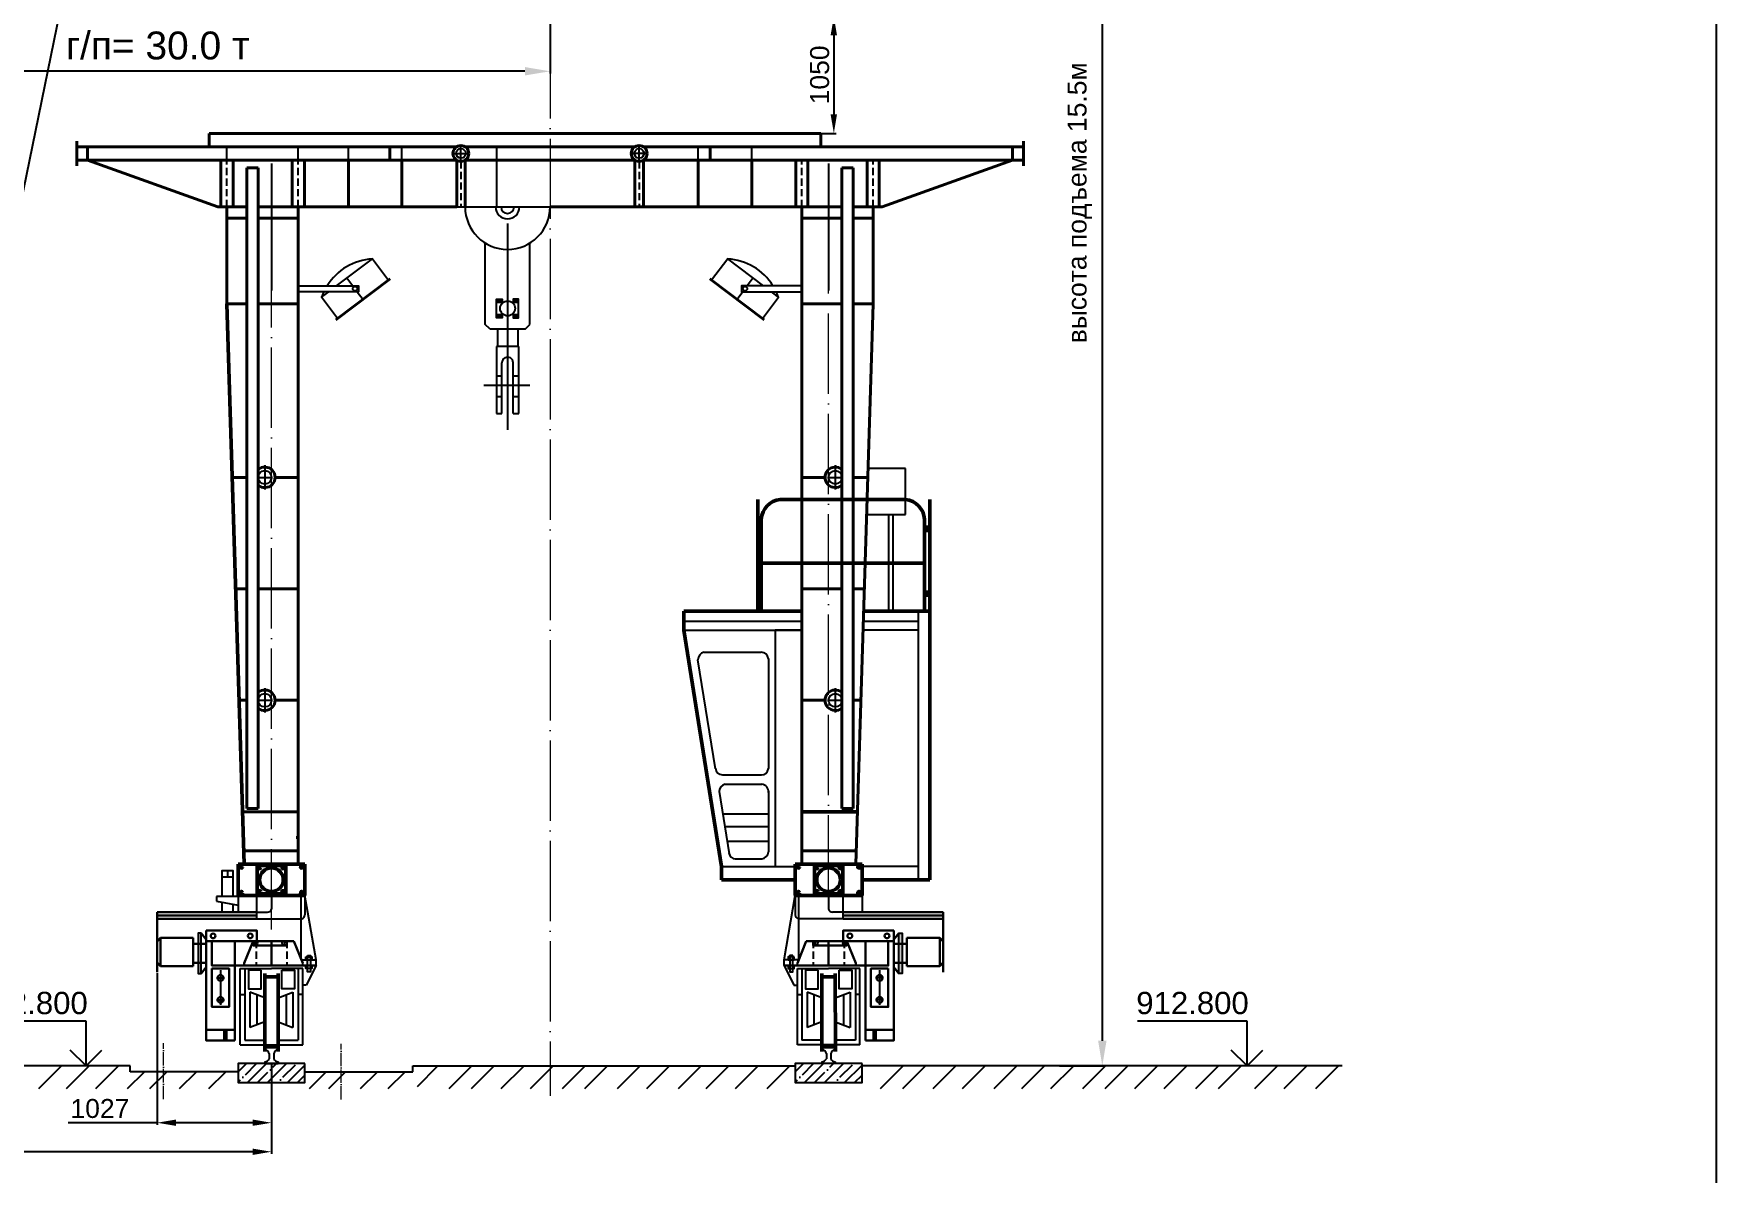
# Model space of a CAD drawing. Header units: millimetres. Extents: x 155577 to 993706, y -295114 to -113927.
# Drawn here: x 798394 to 813496, y -274085 to -263860 of the extents above; entities that cross this region are included whole.
import ezdxf

# ---------------------------------------------------------------- set-up
doc = ezdxf.new("R2010")
doc.units = ezdxf.units.MM
doc.linetypes.add('ACAD_ISO04W100', pattern=[30, 24, -3, 0, -3])
doc.linetypes.add('штриховая2', pattern=[9.525, 6.35, -3.175])
doc.layers.add('ось', color=160, linetype='Continuous', lineweight=15)
doc.layers.add('размер', color=84, linetype='Continuous', lineweight=18)
doc.styles.get("Standard").update_dxf_attribs({"font": 'arial.ttf'})
doc.dimstyles.new('ISO-25', dxfattribs={"dimtxt": 170, "dimasz": 170, "dimexe": 20, "dimexo": 10, "dimgap": 40, "dimtad": 1, "dimtxsty": 'Standard', "dimcen": 2.5, "dimadec": 0, "dimazin": 0, "dimtfac": 1, "dimtmove": 0, "dimatfit": 3, "dimfxl": 0, "dimarcsym": 0})

# ---------------------------------------------------------------- blocks, each defined once
blk = doc.blocks.new('*D82')
at = {"layer": 'Defpoints', "color": 0, "transparency": 16777216}
for p in [(795029, -273101), (800529, -273101), (795029, -273891)]:
    blk.add_point(p, dxfattribs=at)
at = {"layer": 'размер', "color": 0, "lineweight": -2, "transparency": 16777216}
for p, q in [((795029, -273111), (795029, -273911)), ((800529, -273111), (800529, -273911)), ((800359, -273891), (795199, -273891))]:
    blk.add_line(p, q, dxfattribs=at)
at = {"layer": 'размер', "color": 0, "transparency": 16777216}
for points in [[(795199, -273863), (795199, -273920), (795029, -273891)], [(800359, -273863), (800359, -273920), (800529, -273891)]]:
    blk.add_solid(points, dxfattribs=at)
at = {"layer": 'размер', "color": 0, "transparency": 16777216, "insert": (797727, -273764), "char_height": 170, "attachment_point": 5}
blk.add_mtext('5500', dxfattribs=at)
blk = doc.blocks.new('*D59')
at = {"layer": 'Defpoints', "color": 0, "transparency": 16777216}
for p in [(799502, -272279), (800529, -273101), (799502, -273631)]:
    blk.add_point(p, dxfattribs=at)
at = {"layer": 'размер', "color": 0, "lineweight": -2, "transparency": 16777216}
for p, q in [((799502, -272289), (799502, -273651)), ((800529, -273111), (800529, -273651)), ((799502, -273631), (798703, -273631)), ((800359, -273631), (799672, -273631))]:
    blk.add_line(p, q, dxfattribs=at)
at = {"layer": 'размер', "color": 0, "transparency": 16777216}
for points in [[(799672, -273602), (799672, -273659), (799502, -273631)], [(800359, -273602), (800359, -273659), (800529, -273631)]]:
    blk.add_solid(points, dxfattribs=at)
at = {"layer": 'размер', "color": 0, "transparency": 16777216, "insert": (798989, -273504), "char_height": 170, "attachment_point": 5}
blk.add_mtext('1027', dxfattribs=at)
blk = doc.blocks.new('стрела ДЭК -50 30 м')
blk.add_line((307292, 19005), (312744, 48506))
blk = doc.blocks.new('*D84')
at = {"layer": 'Defpoints', "color": 0, "transparency": 16777216}
for p in [(804779, -263705), (804419, -264755), (805576, -264755)]:
    blk.add_point(p, dxfattribs=at)
at = {"layer": 'размер', "color": 0, "lineweight": -2, "transparency": 16777216}
for p, q in [((804789, -263705), (805596, -263705)), ((805576, -263875), (805576, -264585)), ((804429, -264755), (805596, -264755))]:
    blk.add_line(p, q, dxfattribs=at)
at = {"layer": 'размер', "color": 0, "transparency": 16777216}
for points in [[(805547, -263875), (805604, -263875), (805576, -263705)], [(805547, -264585), (805604, -264585), (805576, -264755)]]:
    blk.add_solid(points, dxfattribs=at)
at = {"layer": 'размер', "color": 0, "transparency": 16777216, "insert": (805449, -264230), "char_height": 170, "attachment_point": 5, "rotation": 90}
blk.add_mtext('1050', dxfattribs=at)
blk = doc.blocks.new('*D85')
at = {"layer": 'Defpoints', "color": 0, "transparency": 16777216}
for p in [(803029, -263705), (795029, -264198), (795029, -268815)]:
    blk.add_point(p, dxfattribs=at)
at = {"layer": 'размер', "color": 0, "lineweight": -2, "transparency": 16777216}
for p, q in [((803029, -263715), (803029, -264218)), ((795029, -268805), (795029, -264178)), ((802804, -264198), (795254, -264198))]:
    blk.add_line(p, q, dxfattribs=at)
at = {"layer": 'размер', "color": 0, "transparency": 16777216}
for points in [[(795254, -264160), (795254, -264235), (795029, -264198)], [(802804, -264160), (802804, -264235), (803029, -264198)]]:
    blk.add_solid(points, dxfattribs=at)
at = {"layer": 'размер', "color": 0, "transparency": 16777216, "insert": (798844, -263968), "char_height": 170, "attachment_point": 5}
blk.add_mtext('{\\H1.4706x;R=8.0    г/п= 30.0 т}', dxfattribs=at)
blk = doc.blocks.new('A4')
blk.add_line((839385.34, -1948.12), (839385.34, -2235.12))
blk = doc.blocks.new('*D158')
at = {"layer": 'Defpoints', "color": 0, "transparency": 16777216}
for p in [(803029, -257636), (807590, -273121), (807985, -273121)]:
    blk.add_point(p, dxfattribs=at)
at = {"layer": 'размер', "color": 0, "lineweight": -2, "transparency": 16777216}
for p, q in [((803039, -257636), (808005, -257636)), ((807985, -257861), (807985, -272896)), ((807600, -273121), (808005, -273121))]:
    blk.add_line(p, q, dxfattribs=at)
at = {"layer": 'размер', "color": 0, "transparency": 16777216}
for points in [[(807948, -257861), (808023, -257861), (807985, -257636)], [(807948, -272896), (808023, -272896), (807985, -273121)]]:
    blk.add_solid(points, dxfattribs=at)
at = {"layer": 'размер', "color": 0, "transparency": 16777216, "insert": (807783, -265378), "char_height": 170, "attachment_point": 5, "rotation": 90}
blk.add_mtext('высота подъема 15.5м', dxfattribs=at)

msp = doc.modelspace()

# ---------------------------------------------------------------- hatches: boundary and pattern name
for points in [[(802598.512, -266242.998), (802548.261, -266242.998), (802548.261, -266270.288), (802598.512, -266270.288)], [(802598.512, -266381.001), (802548.261, -266381.001), (802548.261, -266408.291), (802598.512, -266408.291)], [(802747.15, -266242.998), (802696.899, -266242.998), (802696.899, -266270.288), (802747.15, -266270.288)], [(802747.15, -266381.001), (802696.899, -266381.001), (802696.899, -266408.291), (802747.15, -266408.291)], [(799869.678, -272292.165), (799899.158, -272292.165), (799899.158, -271929.269), (799869.678, -271929.269)], [(806187.883, -271929.269), (806158.403, -271929.269), (806158.403, -272292.165), (806187.883, -272292.165)]]:
    msp.add_hatch(color=256).paths.add_polyline_path(points)
h = msp.add_hatch()
h.set_pattern_fill('ANSI35', color=256, scale=20, style=0)
h.set_pattern_definition([(45, (535376.66, 2942.89), (-89.80256, 89.80256), []), (45, (535466.46, 2942.89), (-89.80256, 89.80256), [158.75, -31.75, 0, -31.75])])
h.paths.add_polyline_path([(800228.781, -273100.717), (800228.781, -273270.717), (800828.781, -273270.717), (800828.781, -273100.717)])
h = msp.add_hatch()
h.set_pattern_fill('ANSI35', color=256, scale=20, style=0)
h.set_pattern_definition([(45, (540376.66, 2942.89), (-89.80256, 89.80256), []), (45, (540466.46, 2942.89), (-89.80256, 89.80256), [158.75, -31.75, 0, -31.75])])
h.paths.add_polyline_path([(805228.781, -273100.717), (805228.781, -273270.717), (805828.781, -273270.717), (805828.781, -273100.717)])

# ---------------------------------------------------------------- linework, layer by layer
at = {"lineweight": 40}
for p, q in [((798780.781, -264824.717), (798780.781, -265044.717)), ((802190.931, -264874.717), (798780.781, -264874.717)), ((798878.781, -264874.717), (798878.781, -264994.717)), ((799968.781, -264874.717), (799968.781, -264754.717)), ((799968.781, -264754.717), (805459.901, -264754.717)), ((801590.33, -264994.717), (801590.33, -264874.717)), ((803028.781, -264874.717), (802266.63, -264874.717)), ((803028.781, -264874.717), (803790.931, -264874.717)), ((803866.63, -264874.717), (807276.781, -264874.717)), ((804467.231, -264994.717), (804467.231, -264874.717)), ((805459.901, -264874.717), (805459.901, -264754.717)), ((805528.781, -264874.717), (806088.781, -264874.717)), ((807178.781, -264874.717), (807178.781, -264994.717)), ((807276.781, -264824.717), (807276.781, -265044.717)), ((802190.931, -264994.717), (798780.781, -264994.717)), ((800048.781, -265414.717), (798878.781, -264994.717)), ((800073.781, -265414.717), (800073.781, -264994.717)), ((800183.781, -265414.717), (800183.781, -264994.717)), ((800713.781, -265414.717), (800713.781, -264994.717)), ((800823.781, -265414.717), (800823.781, -264994.717)), ((801218.913, -264994.717), (801218.913, -265414.717)), ((801700.095, -264994.717), (801700.095, -265414.717)), ((802190.931, -264994.717), (802190.931, -265414.717)), ((803028.781, -264994.717), (802266.63, -264994.717)), ((802266.63, -264994.717), (802266.63, -265414.717)), ((803028.781, -264994.717), (803790.931, -264994.717)), ((803028.781, -264994.717), (803790.931, -264994.717)), ((803790.931, -264994.717), (803790.931, -265414.717)), ((803866.63, -264994.717), (807276.781, -264994.717)), ((803866.63, -264994.717), (803866.63, -265414.717)), ((804357.466, -264994.717), (804357.466, -265414.717)), ((804838.648, -264994.717), (804838.648, -265414.717)), ((805233.781, -265414.717), (805233.781, -264994.717)), ((805343.781, -265414.717), (805343.781, -264994.717)), ((805873.781, -265414.717), (805873.781, -264994.717)), ((805983.781, -265414.717), (805983.781, -264994.717)), ((806008.781, -265414.717), (807178.781, -264994.717)), ((800408.781, -265064.555), (800308.781, -265064.555)), ((800308.781, -265064.555), (800308.781, -270810.803)), ((800408.781, -270810.803), (800408.781, -265064.555)), ((805648.781, -270810.803), (805648.781, -265064.555)), ((805648.781, -265064.555), (805748.781, -265064.555)), ((805748.781, -265064.555), (805748.781, -270810.803)), ((800048.781, -265414.717), (800308.781, -265414.717)), ((800128.781, -266284.717), (800128.781, -265414.717)), ((800408.781, -265414.717), (802190.931, -265414.717)), ((800768.781, -271310.717), (800768.781, -265414.717)), ((805648.781, -265414.717), (803028.781, -265414.717)), ((805288.781, -271310.717), (805288.781, -265414.717)), ((806008.781, -265414.717), (805748.781, -265414.717)), ((805928.781, -266284.717), (805928.781, -265414.717)), ((800128.781, -265514.717), (800308.781, -265514.717)), ((800408.781, -265514.717), (800768.781, -265514.717)), ((805648.781, -265514.717), (805288.781, -265514.717)), ((805928.781, -265514.717), (805748.781, -265514.717)), ((801593.764, -266060.855), (801107.099, -266426.846)), ((804463.797, -266060.855), (804950.462, -266426.846)), ((800308.781, -266284.717), (800128.781, -266284.717)), ((800768.781, -266284.717), (800408.781, -266284.717)), ((805288.781, -266284.717), (805648.781, -266284.717)), ((805748.781, -266284.717), (805928.781, -266284.717)), ((805928.781, -266284.717), (805773.417, -271310.717)), ((800176.88, -267840.717), (800308.781, -267840.717)), ((800560.975, -267840.717), (800768.781, -267840.717)), ((805496.586, -267840.717), (805288.781, -267840.717)), ((805880.682, -267840.717), (805748.781, -267840.717)), ((800207.791, -268840.717), (800308.781, -268840.717)), ((800207.791, -268840.717), (800308.781, -268840.717)), ((800408.781, -268840.717), (800768.781, -268840.717)), ((800408.781, -268840.717), (800768.781, -268840.717)), ((805648.781, -268840.717), (805288.781, -268840.717)), ((805648.781, -268840.717), (805288.781, -268840.717)), ((805849.77, -268840.717), (805748.781, -268840.717)), ((805849.77, -268840.717), (805748.781, -268840.717)), ((800238.703, -269840.717), (800308.781, -269840.717)), ((800238.703, -269840.717), (800308.781, -269840.717)), ((800560.975, -269840.717), (800768.781, -269840.717)), ((800560.975, -269840.717), (800768.781, -269840.717)), ((805496.586, -269840.717), (805288.781, -269840.717)), ((805496.586, -269840.717), (805288.781, -269840.717)), ((805818.858, -269840.717), (805748.781, -269840.717)), ((805818.858, -269840.717), (805748.781, -269840.717)), ((800269.615, -270840.717), (800768.781, -270840.717)), ((800308.781, -270810.803), (800408.781, -270810.803)), ((805748.781, -270810.803), (805648.781, -270810.803)), ((800286.805, -270940.717), (800272.706, -270940.717)), ((800768.781, -271070.717), (800751.591, -271070.717)), ((800768.781, -271190.717), (800280.434, -271190.717)), ((800768.781, -271190.717), (800280.434, -271190.717)), ((805777.127, -271190.717), (805288.781, -271190.717))]:
    msp.add_line(p, q, dxfattribs=at)
for p, q in [((800128.781, -264994.717), (800128.781, -264874.717)), ((800768.781, -264994.717), (800768.781, -264874.717)), ((801218.913, -264994.717), (801218.913, -264874.717)), ((801700.095, -264994.717), (801700.095, -264874.717)), ((802228.781, -264994.717), (802228.781, -264863.777)), ((802548.783, -264874.717), (802548.783, -265414.717)), ((803828.781, -264994.717), (803828.781, -264858.537)), ((804357.466, -264994.717), (804357.466, -264874.717)), ((804838.648, -264994.717), (804838.648, -264874.717)), ((802153.84, -264934.717), (802303.721, -264934.717)), ((803028.781, -264994.717), (802266.63, -264994.717)), ((803903.721, -264934.717), (803753.84, -264934.717)), ((800068.781, -265414.717), (800188.781, -265414.717)), ((802190.931, -265414.717), (803028.781, -265414.717)), ((802266.63, -265414.717), (802266.63, -265414.717)), ((803866.63, -265414.717), (803028.781, -265414.717)), ((803790.931, -265414.717), (803790.931, -265414.717)), ((805988.781, -265414.717), (805868.781, -265414.717)), ((802647.705, -265564.717), (802647.705, -267415.133)), ((802447.705, -266469.315), (802447.705, -265739.091)), ((802847.705, -266469.315), (802847.705, -265739.091)), ((801206.292, -266052.185), (801258.575, -266121.707)), ((804851.269, -266052.185), (804798.986, -266121.707)), ((801299.043, -266175.517), (801350.432, -266243.85)), ((804758.519, -266175.517), (804707.13, -266243.85)), ((802548.261, -266270.288), (802598.512, -266270.288)), ((802548.261, -266381.001), (802598.512, -266381.001)), ((802696.899, -266270.288), (802747.15, -266270.288)), ((802696.899, -266381.001), (802747.15, -266381.001)), ((802487.705, -266509.315), (802447.705, -266469.315)), ((802487.705, -266509.315), (802807.705, -266509.315)), ((802556.605, -266509.315), (802556.605, -266666.56)), ((802556.605, -266509.315), (802738.806, -266509.315)), ((802556.605, -266509.315), (802738.806, -266509.315)), ((802738.806, -266509.315), (802738.806, -266666.56)), ((802807.705, -266509.315), (802847.705, -266469.315)), ((802747.705, -266666.56), (802547.705, -266666.56)), ((802547.705, -266666.56), (802547.705, -267266.56)), ((802747.705, -267266.56), (802747.705, -266666.56)), ((802597.705, -267266.56), (802597.705, -266812.952)), ((802697.705, -267266.56), (802697.705, -266812.952)), ((802547.705, -266930.117), (802597.705, -266930.117)), ((802547.705, -266930.117), (802597.705, -266930.117)), ((802697.705, -266930.117), (802747.705, -266930.117)), ((802433.633, -267014.717), (802832.153, -267014.717)), ((802448.446, -267014.717), (802846.965, -267014.717)), ((802547.705, -267114.193), (802597.705, -267114.193)), ((802547.705, -267114.193), (802597.705, -267114.193)), ((802697.705, -267114.193), (802747.705, -267114.193)), ((802547.705, -267266.56), (802597.705, -267266.56)), ((802547.705, -267266.56), (802597.705, -267266.56)), ((802697.705, -267266.56), (802747.705, -267266.56)), ((800468.806, -267732.009), (800468.806, -267949.425)), ((800468.806, -267732.009), (800468.806, -267949.425)), ((805588.806, -267732.009), (805588.806, -267949.425)), ((805588.806, -267732.009), (805588.806, -267949.425)), ((800399.052, -267840.717), (800538.56, -267840.717)), ((805519.052, -267840.717), (805658.56, -267840.717)), ((806219.686, -267760.717), (805883.155, -267760.717)), ((806219.686, -268174.589), (806219.686, -267760.717)), ((805870.361, -268174.589), (806219.686, -268174.589)), ((806066.74, -268174.589), (806066.74, -269040.717)), ((806106.658, -268174.589), (806106.658, -269040.717)), ((806335.646, -271450.717), (806335.646, -269040.717)), ((804228.781, -269130.717), (805288.781, -269130.717)), ((804228.781, -269210.717), (805288.781, -269210.717)), ((805288.781, -269210.717), (805048.781, -269210.717)), ((805048.781, -269210.717), (805048.781, -271330.717)), ((806335.646, -269210.717), (805833.696, -269210.717)), ((805836.169, -269130.717), (806335.646, -269130.717)), ((804411.724, -269409.781), (804924.699, -269409.781)), ((804513.416, -270456.675), (804356.216, -269476.484)), ((804988.249, -269467.855), (804988.249, -270452.638)), ((800399.027, -269840.717), (800538.535, -269840.717)), ((800468.781, -269732.009), (800468.781, -269949.425)), ((805519.027, -269840.717), (805658.535, -269840.717)), ((805588.781, -269732.009), (805588.781, -269949.425)), ((804512.316, -270449.816), (804513.416, -270456.675)), ((804575.866, -270510.717), (804925.58, -270510.717)), ((804601.638, -270593.954), (804928.51, -270593.954)), ((804546.13, -270660.657), (804635.414, -271217.366)), ((804988.249, -270656.017), (804988.249, -271200.735)), ((804578.046, -270859.661), (804988.249, -270859.661)), ((804596.453, -270974.436), (804988.249, -270974.436)), ((804617.387, -271104.964), (804988.249, -271104.964)), ((800135.438, -271367.207), (800135.438, -271424)), ((804568.781, -271330.717), (805228.781, -271330.717)), ((804689.672, -271262.799), (804928.51, -271262.799)), ((806335.646, -271330.717), (805828.781, -271330.717)), ((800087.664, -271424), (800183.211, -271424)), ((800228.781, -271600.717), (800035.801, -271600.717)), ((800035.801, -271600.717), (800035.801, -271643.945)), ((800035.801, -271643.945), (800228.781, -271680.355)), ((800228.781, -271590.717), (800228.781, -271740.717)), ((800396.831, -271800.717), (800396.831, -271590.717)), ((800528.781, -271590.717), (800528.781, -271716.044)), ((800796.781, -272170.717), (800796.781, -271590.717)), ((800928.781, -272170.717), (800828.781, -271590.717)), ((800828.781, -271590.717), (800828.781, -271765.451)), ((805128.781, -272170.717), (805228.781, -271590.717)), ((805228.781, -271590.717), (805228.781, -271765.451)), ((805260.781, -272170.717), (805260.781, -271590.717)), ((805528.781, -271590.717), (805528.781, -271716.044)), ((805660.73, -271800.717), (805660.73, -271590.717)), ((805828.781, -271590.717), (805828.781, -271740.717)), ((800396.831, -271740.717), (800493.747, -271740.717)), ((800396.831, -271800.717), (800800.917, -271800.717)), ((805660.73, -271800.717), (805256.645, -271800.717)), ((805660.73, -271740.717), (805563.814, -271740.717)), ((800071.234, -272262.72), (800071.234, -272572.604)), ((800248.781, -272220.717), (800528.781, -272220.717)), ((800248.781, -272930.717), (800248.781, -272247.795)), ((800248.781, -272247.795), (800528.781, -272247.795)), ((800288.781, -272247.795), (800288.781, -272890.717)), ((800808.781, -272247.795), (800528.781, -272247.795)), ((800768.781, -272247.795), (800768.781, -272890.717)), ((800796.781, -272170.717), (800928.781, -272170.717)), ((800808.781, -272220.717), (800808.781, -272200.717)), ((800808.781, -272220.717), (800808.781, -272200.717)), ((800808.781, -272930.717), (800808.781, -272247.795)), ((800928.781, -272220.717), (800841.416, -272397.795)), ((800928.781, -272220.717), (800928.781, -272170.717)), ((805260.781, -272170.717), (805128.781, -272170.717)), ((805128.781, -272220.717), (805128.781, -272170.717)), ((805128.781, -272220.717), (805216.145, -272397.795)), ((805248.781, -272220.717), (805248.781, -272200.717)), ((805248.781, -272220.717), (805248.781, -272200.717)), ((805248.781, -272930.717), (805248.781, -272247.795)), ((805248.781, -272247.795), (805528.781, -272247.795)), ((805288.781, -272247.795), (805288.781, -272890.717)), ((805808.781, -272220.717), (805528.781, -272220.717)), ((805808.781, -272247.795), (805528.781, -272247.795)), ((805768.781, -272247.795), (805768.781, -272890.717)), ((805808.781, -272930.717), (805808.781, -272247.795)), ((805986.327, -272262.72), (805986.327, -272572.604)), ((800034.682, -272331.684), (800107.44, -272331.684)), ((800468.781, -272320.717), (800468.781, -272950.717)), ((800841.416, -272397.795), (800808.781, -272397.795)), ((805216.145, -272397.795), (805248.781, -272397.795)), ((805588.781, -272320.717), (805588.781, -272950.717)), ((806022.88, -272331.684), (805950.122, -272331.684)), ((800034.682, -272528.686), (800107.44, -272528.686)), ((800248.781, -272480.794), (800288.781, -272480.794)), ((800468.781, -272510.642), (800335.701, -272459.098)), ((800335.701, -272459.098), (800335.701, -272777.191)), ((800396.294, -272482.567), (800396.294, -272753.723)), ((800588.781, -272510.642), (800721.86, -272459.098)), ((800588.781, -272510.642), (800588.781, -272725.647)), ((800661.267, -272482.567), (800661.267, -272753.723)), ((800721.86, -272459.098), (800721.86, -272777.191)), ((800808.781, -272480.794), (800768.781, -272480.794)), ((805248.781, -272480.794), (805288.781, -272480.794)), ((805468.781, -272510.642), (805335.701, -272459.098)), ((805335.701, -272459.098), (805335.701, -272777.191)), ((805396.294, -272482.567), (805396.294, -272753.723)), ((805468.781, -272510.642), (805468.781, -272725.647)), ((805588.781, -272510.642), (805721.86, -272459.098)), ((805661.267, -272482.567), (805661.267, -272753.723)), ((805721.86, -272459.098), (805721.86, -272777.191)), ((805808.781, -272480.794), (805768.781, -272480.794)), ((806022.88, -272528.686), (805950.122, -272528.686)), ((798864.435, -272720.717), (797881.658, -272720.717)), ((798864.435, -273120.717), (798864.435, -272720.717)), ((800468.781, -272725.647), (800335.701, -272777.191)), ((800588.781, -272725.647), (800721.86, -272777.191)), ((805468.781, -272725.647), (805335.701, -272777.191)), ((805588.781, -272725.647), (805721.86, -272777.191)), ((809283.925, -272720.717), (808301.149, -272720.717)), ((809283.925, -273120.717), (809283.925, -272720.717)), ((798864.435, -273120.717), (798723.013, -272979.296)), ((798864.435, -273120.717), (799005.856, -272979.296)), ((800248.781, -272930.717), (800808.781, -272930.717)), ((800288.781, -272890.717), (800468.781, -272890.717)), ((800468.781, -272950.717), (800468.781, -272973.111)), ((800508.781, -273010.767), (800508.781, -273056.578)), ((800548.781, -273010.767), (800548.781, -273056.578)), ((800588.781, -272890.717), (800768.781, -272890.717)), ((800588.781, -272950.717), (800588.781, -272973.111)), ((805808.781, -272930.717), (805248.781, -272930.717)), ((805468.781, -272890.717), (805288.781, -272890.717)), ((805468.781, -272950.717), (805468.781, -272973.111)), ((805508.781, -273010.767), (805508.781, -273056.578)), ((805548.781, -273010.767), (805548.781, -273056.578)), ((805768.781, -272890.717), (805588.781, -272890.717)), ((805588.781, -272950.717), (805588.781, -272973.111)), ((809283.925, -273120.717), (809142.504, -272979.296)), ((809283.925, -273120.717), (809425.347, -272979.296)), ((799259.781, -273120.717), (785892.707, -273120.717)), ((798441.231, -273324.364), (798644.878, -273120.717)), ((798441.231, -273324.364), (798644.878, -273120.717)), ((798441.231, -273324.364), (798644.878, -273120.717)), ((798688.854, -273324.364), (798892.501, -273120.717)), ((798951.486, -273324.364), (799155.133, -273120.717)), ((799236.631, -273324.364), (799388.278, -273172.717)), ((799259.781, -273172.717), (799259.781, -273120.717)), ((800228.781, -273172.717), (799259.781, -273172.717)), ((799437.797, -273324.364), (799589.444, -273172.717)), ((799437.797, -273324.364), (799589.444, -273172.717)), ((799704.838, -273324.364), (799856.485, -273172.717)), ((799967.471, -273324.364), (800119.117, -273172.717)), ((800468.781, -273085.717), (800468.781, -273100.717)), ((800468.781, -273100.717), (800588.781, -273100.717)), ((800588.781, -273085.717), (800588.781, -273100.717)), ((800828.781, -273172.717), (801797.781, -273172.717)), ((800868.886, -273324.364), (801020.532, -273172.717)), ((801042.877, -273324.364), (801194.524, -273172.717)), ((801328.022, -273324.364), (801479.668, -273172.717)), ((801328.022, -273324.364), (801479.668, -273172.717)), ((801328.022, -273324.364), (801479.668, -273172.717)), ((801575.645, -273324.364), (801727.291, -273172.717)), ((801797.781, -273172.717), (801797.781, -273120.717)), ((801797.781, -273120.717), (805228.781, -273120.717)), ((801838.277, -273304.364), (802021.924, -273120.717)), ((802123.422, -273324.364), (802327.068, -273120.717)), ((802324.588, -273324.364), (802528.234, -273120.717)), ((802324.588, -273324.364), (802528.234, -273120.717)), ((802591.629, -273324.364), (802795.275, -273120.717)), ((802854.261, -273324.364), (803057.908, -273120.717)), ((803139.406, -273324.364), (803343.052, -273120.717)), ((803340.572, -273324.364), (803544.218, -273120.717)), ((803340.572, -273324.364), (803544.218, -273120.717)), ((803635.08, -273324.364), (803838.727, -273120.717)), ((803897.712, -273324.364), (804101.359, -273120.717)), ((804182.857, -273324.364), (804386.504, -273120.717)), ((804182.857, -273324.364), (804386.504, -273120.717)), ((804182.857, -273324.364), (804386.504, -273120.717)), ((804430.48, -273324.364), (804634.127, -273120.717)), ((804693.112, -273324.364), (804896.759, -273120.717)), ((804978.257, -273324.364), (805181.904, -273120.717)), ((805468.781, -273085.717), (805468.781, -273100.717)), ((805588.781, -273100.717), (805468.781, -273100.717)), ((805588.781, -273085.717), (805588.781, -273100.717)), ((810137.355, -273120.717), (805828.781, -273120.717)), ((805994.241, -273324.364), (806197.888, -273120.717)), ((806195.407, -273324.364), (806399.054, -273120.717)), ((806195.407, -273324.364), (806399.054, -273120.717)), ((806466.545, -273324.364), (806670.192, -273120.717)), ((806729.177, -273324.364), (806932.824, -273120.717)), ((807014.322, -273324.364), (807217.969, -273120.717)), ((807014.322, -273324.364), (807217.969, -273120.717)), ((807014.322, -273324.364), (807217.969, -273120.717)), ((807261.945, -273324.364), (807465.592, -273120.717)), ((807524.577, -273324.364), (807728.224, -273120.717)), ((807809.722, -273324.364), (808013.369, -273120.717)), ((808010.888, -273324.364), (808214.535, -273120.717)), ((808010.888, -273324.364), (808214.535, -273120.717)), ((808277.929, -273324.364), (808481.576, -273120.717)), ((808540.561, -273324.364), (808744.208, -273120.717)), ((808825.706, -273324.364), (809029.353, -273120.717)), ((809026.872, -273324.364), (809230.519, -273120.717)), ((809026.872, -273324.364), (809230.519, -273120.717)), ((809353.335, -273324.364), (809556.982, -273120.717)), ((809615.968, -273324.364), (809819.615, -273120.717)), ((809901.113, -273324.364), (810104.759, -273120.717)), ((809901.113, -273324.364), (810104.759, -273120.717)), ((809901.113, -273324.364), (810104.759, -273120.717))]:
    msp.add_line(p, q)
at = {"linetype": 'штриховая2', "ltscale": 10}
for p, q in [((800128.781, -265414.717), (800128.781, -264994.717)), ((800768.781, -265414.717), (800768.781, -264994.717)), ((802228.781, -265005.658), (802228.781, -265414.717)), ((803828.781, -265005.658), (803828.781, -265414.717)), ((805288.781, -265414.717), (805288.781, -264994.717)), ((805928.781, -265414.717), (805928.781, -264994.717)), ((800390.465, -272000.717), (800390.465, -272220.717)), ((800667.096, -272000.717), (800667.096, -272220.717)), ((805390.465, -272000.717), (805390.465, -272220.717)), ((805667.096, -272000.717), (805667.096, -272220.717))]:
    msp.add_line(p, q, dxfattribs=at)
at = {"color": 4}
for p, q in [((800528.781, -265024.717), (800528.781, -266164.717)), ((805528.781, -265024.717), (805528.781, -266164.717))]:
    msp.add_line(p, q, dxfattribs=at)
at = {"lineweight": 50}
for p, q in [((800128.781, -266284.717), (800284.144, -271310.717)), ((804894.699, -269040.717), (804894.699, -268040.717)), ((806219.686, -268040.717), (805093.812, -268040.717)), ((806436.988, -269040.717), (806436.988, -268040.717)), ((804894.699, -268288.624), (804924.699, -268288.624)), ((804894.699, -268316.505), (804924.699, -268316.505)), ((804924.699, -269040.717), (804924.699, -268215.625)), ((806388.799, -269040.717), (806388.799, -268215.625)), ((806388.799, -268288.624), (806436.988, -268288.624)), ((806388.799, -268316.505), (806436.988, -268316.505)), ((804924.699, -268609.333), (806388.799, -268609.333)), ((804894.699, -268869.38), (804924.699, -268869.38)), ((804894.699, -268897.261), (804924.699, -268897.261)), ((806388.799, -268869.38), (806436.988, -268869.38)), ((806388.799, -268897.261), (806436.988, -268897.261)), ((804228.781, -269040.717), (805288.781, -269040.717)), ((804228.781, -269040.717), (804228.781, -269210.717)), ((805838.951, -269040.717), (806436.988, -269040.717)), ((806436.988, -271450.717), (806436.988, -269040.717)), ((804568.781, -271330.717), (804228.781, -269210.717)), ((805787.946, -270840.717), (805288.781, -270840.717)), ((800228.781, -271310.717), (800828.781, -271310.717)), ((800228.781, -271310.717), (800228.781, -271590.717)), ((800828.781, -271310.717), (800828.781, -271590.717)), ((804568.781, -271450.717), (804568.781, -271330.717)), ((805828.781, -271310.717), (805228.781, -271310.717)), ((805228.781, -271310.717), (805228.781, -271590.717)), ((805828.781, -271310.717), (805828.781, -271590.717)), ((805228.781, -271450.717), (804568.781, -271450.717)), ((806436.988, -271450.717), (805828.781, -271450.717)), ((800228.781, -271590.717), (800828.781, -271590.717)), ((805828.781, -271590.717), (805228.781, -271590.717)), ((805828.781, -271590.717), (805228.781, -271590.717)), ((800468.801, -272291.862), (800468.298, -272991.962)), ((800468.781, -272320.717), (800588.781, -272320.717)), ((800588.801, -272291.862), (800588.298, -272991.962)), ((805468.76, -272291.862), (805469.263, -272991.962)), ((805588.781, -272320.717), (805468.781, -272320.717)), ((805588.76, -272291.862), (805589.263, -272991.962)), ((800588.328, -272950.76), (800468.781, -272950.717)), ((805469.234, -272950.76), (805588.781, -272950.717))]:
    msp.add_line(p, q, dxfattribs=at)
at = {"lineweight": 30}
for p, q in [((800396.831, -271740.717), (799501.781, -271740.717)), ((799501.781, -271740.717), (799501.781, -272278.733)), ((800396.831, -271770.717), (799501.781, -271770.717)), ((800396.831, -271800.717), (799501.781, -271800.717)), ((805660.73, -271740.717), (806555.781, -271740.717)), ((805660.73, -271770.717), (806555.781, -271770.717)), ((805660.73, -271800.717), (806555.781, -271800.717)), ((806555.781, -271740.717), (806555.781, -272278.733)), ((799531.891, -271971.775), (799501.781, -272005.043)), ((799531.891, -271971.775), (799531.891, -272226.691)), ((799531.891, -271971.775), (799826.638, -271971.775)), ((799826.638, -271971.775), (799826.638, -272226.691)), ((799943.687, -271986.666), (799899.158, -271929.269)), ((806113.874, -271986.666), (806158.403, -271929.269)), ((806525.671, -271971.775), (806230.923, -271971.775)), ((806230.923, -271971.775), (806230.923, -272226.691)), ((806525.671, -271971.775), (806555.781, -272005.043)), ((806525.671, -271971.775), (806525.671, -272226.691)), ((799501.781, -272058.138), (799501.781, -272163.297)), ((799531.891, -272196.565), (799531.891, -272024.87)), ((799531.891, -272024.87), (799531.891, -272057.481)), ((799899.158, -272024.87), (799826.638, -272024.87)), ((800364.275, -272000.717), (800284.275, -272200.717)), ((800364.275, -272000.717), (800728.781, -272000.717)), ((800728.781, -272000.717), (800528.781, -272000.717)), ((800728.781, -272000.717), (800808.781, -272200.717)), ((805328.781, -272000.717), (805248.781, -272200.717)), ((805328.781, -272000.717), (805528.781, -272000.717)), ((805693.287, -272000.717), (805328.781, -272000.717)), ((805693.287, -272000.717), (805773.287, -272200.717)), ((806158.403, -272024.87), (806230.923, -272024.87)), ((806525.671, -272196.565), (806525.671, -272024.87)), ((806525.671, -272024.87), (806525.671, -272057.481)), ((806555.781, -272058.138), (806555.781, -272163.297)), ((799531.891, -272226.691), (799501.781, -272193.423)), ((799826.638, -272226.691), (799531.891, -272226.691)), ((799899.158, -272196.565), (799826.638, -272196.565)), ((799899.158, -272292.165), (799943.687, -272234.768)), ((800284.275, -272220.717), (800284.275, -272200.717)), ((800284.275, -272220.717), (800284.275, -272200.717)), ((800928.781, -272220.717), (800528.781, -272220.717)), ((805128.781, -272220.717), (805528.781, -272220.717)), ((805773.287, -272220.717), (805773.287, -272200.717)), ((805773.287, -272220.717), (805773.287, -272200.717)), ((806158.403, -272292.165), (806113.874, -272234.768)), ((806158.403, -272196.565), (806230.923, -272196.565)), ((806230.923, -272226.691), (806525.671, -272226.691)), ((806525.671, -272226.691), (806555.781, -272193.423)), ((799943.687, -272797.466), (800198.781, -272797.466)), ((800103.797, -272797.466), (800103.797, -272893.839)), ((800124.664, -272797.466), (800124.664, -272893.839)), ((806113.874, -272797.466), (805858.781, -272797.466)), ((805932.897, -272797.466), (805932.897, -272893.839)), ((805953.764, -272797.466), (805953.764, -272893.839))]:
    msp.add_line(p, q, dxfattribs=at)
for points in [[(801113.848, -266121.707), (801434.128, -265880.843), (801578.268, -266072.509), (801122.596, -266415.192), (800978.456, -266223.526), (801042.295, -266175.517)], [(804943.714, -266121.707), (804623.433, -265880.843), (804479.293, -266072.509), (804934.966, -266415.192), (805079.106, -266223.526), (805015.267, -266175.517)], [(802598.512, -266370.705), (802598.512, -266408.291), (802548.261, -266408.291), (802548.261, -266242.998), (802598.512, -266242.998), (802598.512, -266280.584)], [(802696.899, -266370.705), (802696.899, -266408.291), (802747.15, -266408.291), (802747.15, -266242.998), (802696.899, -266242.998), (802696.899, -266280.584)], [(800087.664, -271600.717), (800087.664, -271367.207), (800183.211, -271367.207), (800183.211, -271600.717)], [(800183.211, -271671.757), (800183.211, -271740.717), (800087.664, -271740.717), (800087.664, -271653.73)], [(799899.158, -272292.165), (799899.158, -271929.269)], [(806158.403, -272292.165), (806158.403, -271929.269)], [(799943.687, -271986.666), (799943.687, -272292.165)], [(806113.874, -271986.666), (806113.874, -272292.165)]]:
    msp.add_lwpolyline(points)
for points in [[(800768.781, -266121.707), (801309.885, -266121.707), (801309.885, -266175.517), (800768.781, -266175.517)], [(805288.781, -266121.707), (804747.676, -266121.707), (804747.676, -266175.517), (805288.781, -266175.517)], [(799899.158, -271929.269), (799869.678, -271929.269), (799869.678, -272292.165), (799899.158, -272292.165)], [(806158.403, -271929.269), (806187.883, -271929.269), (806187.883, -272292.165), (806158.403, -272292.165)], [(800434.919, -272263.34), (800321.666, -272263.34), (800321.666, -272428.368), (800434.919, -272428.368)], [(800622.643, -272263.34), (800735.895, -272263.34), (800735.895, -272428.368), (800622.643, -272428.368)], [(800836.992, -272143.177), (800892.073, -272143.177), (800892.073, -272170.717), (800836.992, -272170.717)], [(800836.992, -272220.717), (800892.073, -272220.717), (800892.073, -272248.257), (800836.992, -272248.257)], [(800850.921, -272131.07), (800878.144, -272131.07), (800878.144, -272276.44), (800850.921, -272276.44)], [(805220.569, -272143.177), (805165.488, -272143.177), (805165.488, -272170.717), (805220.569, -272170.717)], [(805220.569, -272220.717), (805165.488, -272220.717), (805165.488, -272248.257), (805220.569, -272248.257)], [(805206.64, -272131.07), (805179.417, -272131.07), (805179.417, -272276.44), (805206.64, -272276.44)], [(805434.919, -272263.34), (805321.666, -272263.34), (805321.666, -272428.368), (805434.919, -272428.368)], [(805622.643, -272263.34), (805735.895, -272263.34), (805735.895, -272428.368), (805622.643, -272428.368)], [(800828.781, -273100.717), (800228.781, -273100.717), (800228.781, -273270.717), (800828.781, -273270.717)], [(805828.781, -273100.717), (805228.781, -273100.717), (805228.781, -273270.717), (805828.781, -273270.717)]]:
    msp.add_lwpolyline(points, close=True)
at = {"lineweight": 50}
for points in [[(800400.843, -271322.832), (800656.718, -271322.832), (800656.718, -271578.602), (800400.843, -271578.602)], [(805656.718, -271322.832), (805400.843, -271322.832), (805400.843, -271578.602), (805656.718, -271578.602)]]:
    msp.add_lwpolyline(points, close=True, dxfattribs=at)
at = {"lineweight": 30}
for points in [[(799943.687, -271906.058), (800396.868, -271906.058), (800396.868, -272000.717), (799943.687, -272000.717)], [(806113.874, -271906.058), (805660.693, -271906.058), (805660.693, -272000.717), (806113.874, -272000.717)], [(800198.781, -272893.839), (799943.687, -272893.839), (799943.687, -272000.717), (800198.781, -272000.717)], [(800528.781, -272000.717), (799993.687, -272000.717), (799993.687, -272220.717), (800528.781, -272220.717)], [(800364.275, -272000.717), (800667.096, -272000.717), (800667.096, -272039.654), (800364.275, -272039.654)], [(805693.287, -272000.717), (805390.465, -272000.717), (805390.465, -272039.654), (805693.287, -272039.654)], [(805528.781, -272000.717), (806063.874, -272000.717), (806063.874, -272220.717), (805528.781, -272220.717)], [(805858.781, -272893.839), (806113.874, -272893.839), (806113.874, -272000.717), (805858.781, -272000.717)], [(799993.686, -272248.38), (800148.782, -272248.38), (800148.782, -272591.825), (799993.686, -272591.825)], [(806063.876, -272248.38), (805908.779, -272248.38), (805908.779, -272591.825), (806063.876, -272591.825)]]:
    msp.add_lwpolyline(points, close=True, dxfattribs=at)
for points in [[(799899.158, -272024.87), (799943.687, -272024.87), (799943.687, -272196.565), (799899.158, -272196.565)], [(806158.403, -272024.87), (806113.874, -272024.87), (806113.874, -272196.565), (806158.403, -272196.565)]]:
    msp.add_lwpolyline(points, dxfattribs=at)
at = {"lineweight": 40}
for centre in [(802228.781, -264934.717), (803828.781, -264934.717)]:
    msp.add_circle(centre, 70.941, dxfattribs=at)
for centre, radius in [((802228.781, -264934.717), 43.459), ((803828.781, -264934.717), 43.459), ((801278.362, -266148.018), 19.951), ((804779.199, -266148.018), 19.951), ((802647.705, -266325.645), 66.711), ((800468.781, -267840.717), 60), ((805588.781, -267840.717), 60), ((800468.781, -269840.717), 60), ((805588.781, -269840.717), 60), ((800390.465, -272018.493), 12.621), ((800637.086, -272018.493), 12.621), ((805420.475, -272018.493), 12.621), ((805667.096, -272018.493), 12.621)]:
    msp.add_circle(centre, radius)
at = {"lineweight": 50}
for centre, radius in [((800257.042, -271335.448), 10.358), ((800424.166, -271342.584), 10.358), ((800528.781, -271450.717), 106.456), ((800633.396, -271342.584), 10.358), ((800800.519, -271335.448), 10.358), ((805257.042, -271335.448), 10.358), ((805424.166, -271342.584), 10.358), ((805528.781, -271450.717), 106.456), ((805633.396, -271342.584), 10.358), ((805800.519, -271335.448), 10.358), ((800257.042, -271565.987), 10.358), ((800424.166, -271558.851), 10.358), ((800633.396, -271558.851), 10.358), ((800800.519, -271565.987), 10.358), ((805257.042, -271565.987), 10.358), ((805424.166, -271558.851), 10.358), ((805633.396, -271558.851), 10.358), ((805800.519, -271565.987), 10.358)]:
    msp.add_circle(centre, radius, dxfattribs=at)
at = {"lineweight": 30}
for centre, radius in [((800004.761, -271954.888), 21.568), ((800338.182, -271954.888), 21.568), ((805719.379, -271954.888), 21.568), ((806052.8, -271954.888), 21.568), ((800071.234, -272331.684), 26.535), ((805986.327, -272331.684), 26.535), ((800071.234, -272528.686), 26.535), ((805986.327, -272528.686), 26.535)]:
    msp.add_circle(centre, radius, dxfattribs=at)
for centre, radius, start, end in [((802647.705, -265414.717), 381.075, 180, 0), ((802647.705, -265414.717), 107.229, 180, 0), ((802647.705, -265414.717), 58.404, 180, 0), ((801466.133, -266397.7), 517.847, 93.5432785, 147.7940562), ((804591.429, -266397.7), 517.847, 32.2059438, 86.4567215), ((801466.133, -266397.7), 517.847, 154.5925864, 160.3457889), ((804591.429, -266397.7), 517.847, 19.6542111, 25.4074136), ((802647.705, -266812.875), 50, 359.9117703, 180.0882297), ((804424.465, -269476.832), 68.251, 100.7594211, 179.7077787), ((804925.58, -269472.626), 62.851, 4.3535356, 90.8029395), ((804580.359, -270442.421), 68.444, 186.2026332, 266.2360537), ((804925.58, -270447.867), 62.851, 269.1970605, 355.6464644), ((804614.38, -270661.005), 68.251, 100.7594211, 179.7077787), ((804920.155, -270661.778), 68.337, 355.1639543, 82.9774814), ((804691.082, -271205.999), 56.817, 186.6822384, 271.4224475), ((804920.155, -271194.974), 68.337, 277.0225186, 355.1639543), ((800496.441, -271707.334), 33.492, 265.3865224, 344.9252541), ((800792.477, -271765.408), 36.304, 283.4427096, 359.9326595), ((805265.084, -271765.408), 36.304, 180.0673405, 256.5572904), ((805561.12, -271707.334), 33.492, 195.0747459, 274.6134776), ((800457.584, -273025.077), 53.159, 15.6172059, 77.8413216), ((800599.977, -273025.077), 53.159, 102.1586784, 164.3827941), ((805457.584, -273025.077), 53.159, 15.6172059, 77.8413216), ((805599.977, -273025.077), 53.159, 102.1586784, 164.3827941), ((800464.606, -273037.963), 47.937, 274.9963566, 337.1497727), ((800592.956, -273037.963), 47.937, 202.8502273, 265.0036434), ((805464.606, -273037.963), 47.937, 274.9963566, 337.1497727), ((805592.956, -273037.963), 47.937, 202.8502273, 265.0036434)]:
    msp.add_arc(centre, radius, start, end)
at = {"lineweight": 40}
for centre, start, end in [((800468.781, -267840.717), 229.3981797, 130.6018203), ((805588.781, -267840.717), 49.3981797, 310.6018203), ((800468.781, -269840.717), 229.3981797, 130.6018203), ((805588.781, -269840.717), 49.3981797, 310.6018203)]:
    msp.add_arc(centre, 92.194, start, end, dxfattribs=at)
at = {"lineweight": 50}
for centre, start, end in [((805110.614, -268226.171), 95.1767424, 176.7533125), ((806202.884, -268226.171), 3.2466875, 84.8232576)]:
    msp.add_arc(centre, 186.214, start, end, dxfattribs=at)
at = {"layer": 'ось', "linetype": 'ACAD_ISO04W100', "ltscale": 30}
for p, q in [((803028.781, -263902.24), (803028.781, -273390.059)), ((800528.781, -271897.202), (800528.781, -265024.717)), ((805528.781, -271590.717), (805528.781, -265024.717))]:
    msp.add_line(p, q, dxfattribs=at)
at = {"layer": 'ось', "linetype": 'ACAD_ISO04W100', "ltscale": 5}
for p, q in [((799559.781, -273418.554), (799559.781, -272918.152)), ((801153.781, -273422.919), (801153.781, -272922.516))]:
    msp.add_line(p, q, dxfattribs=at)

# ---------------------------------------------------------------- block references
at = {"color": 4, "xscale": 148.5, "yscale": 148.5, "zscale": 148.5}
msp.add_blockref('A4', (-123835227.261, 49729.164), dxfattribs=at)
at = {"rotation": 358.9123885206689}
msp.add_blockref('стрела ДЭК -50 30 м', (489481.42, -284415.333), dxfattribs=at)

# ---------------------------------------------------------------- texts
at = {"char_height": 200, "width": 663.51782, "attachment_point": 1}
for insert in [(797870.435, -272456.654), (808289.926, -272456.654)]:
    msp.add_mtext('912.800', dxfattribs=dict(at, insert=insert))

# ---------------------------------------------------------------- dimensions: what is measured, and where the dimension line sits
at = {"layer": 'размер'}
dim = msp.add_linear_dim(base=(807985.414, -273120.717), p1=(803028.781, -257636.213), p2=(807589.627, -273120.717), angle=90, text='высота подъема 15.5м', dimstyle='ISO-25', override={"dimasz": 225, "dimgap": 100}, dxfattribs=at)
dim.commit()
dim.dimension.update_dxf_attribs({"geometry": '*D158', "text_midpoint": (807782.614, -265378.465)})
dim = msp.add_linear_dim(base=(795028.781, -264197.596), p1=(803028.781, -263705.177), p2=(795028.781, -268815.112), text='{\\H1.4706x;R=8.0    г/п= 30.0 т}', dimstyle='ISO-25', override={"dimasz": 225, "dimgap": 100}, dxfattribs=at)
dim.commit()
dim.dimension.update_dxf_attribs({"geometry": '*D85', "text_midpoint": (798843.838, -264197.596), "dimtype": 160})
dim = msp.add_linear_dim(base=(805575.736, -264754.717), p1=(804778.781, -263705.177), p2=(804418.781, -264754.717), angle=90, dimstyle='ISO-25', override={"dimdec": 0}, dxfattribs=at)
dim.commit()
dim.dimension.update_dxf_attribs({"geometry": '*D84', "text_midpoint": (805448.938, -264229.947)})
for base, p2, picture, middle in [((799501.781, -273630.648), (799501.781, -272278.733), '*D59', (798988.709, -273630.648)), ((795028.781, -273891.28), (795028.781, -273100.717), '*D82', (797726.881, -273891.28))]:
    dim = msp.add_linear_dim(base=base, p1=(800528.781, -273100.717), p2=p2, dimstyle='ISO-25', dxfattribs=at)
    dim.commit()
    dim.dimension.update_dxf_attribs({"geometry": picture, "text_midpoint": middle, "dimtype": 160})

doc.saveas('drawing.dxf')
